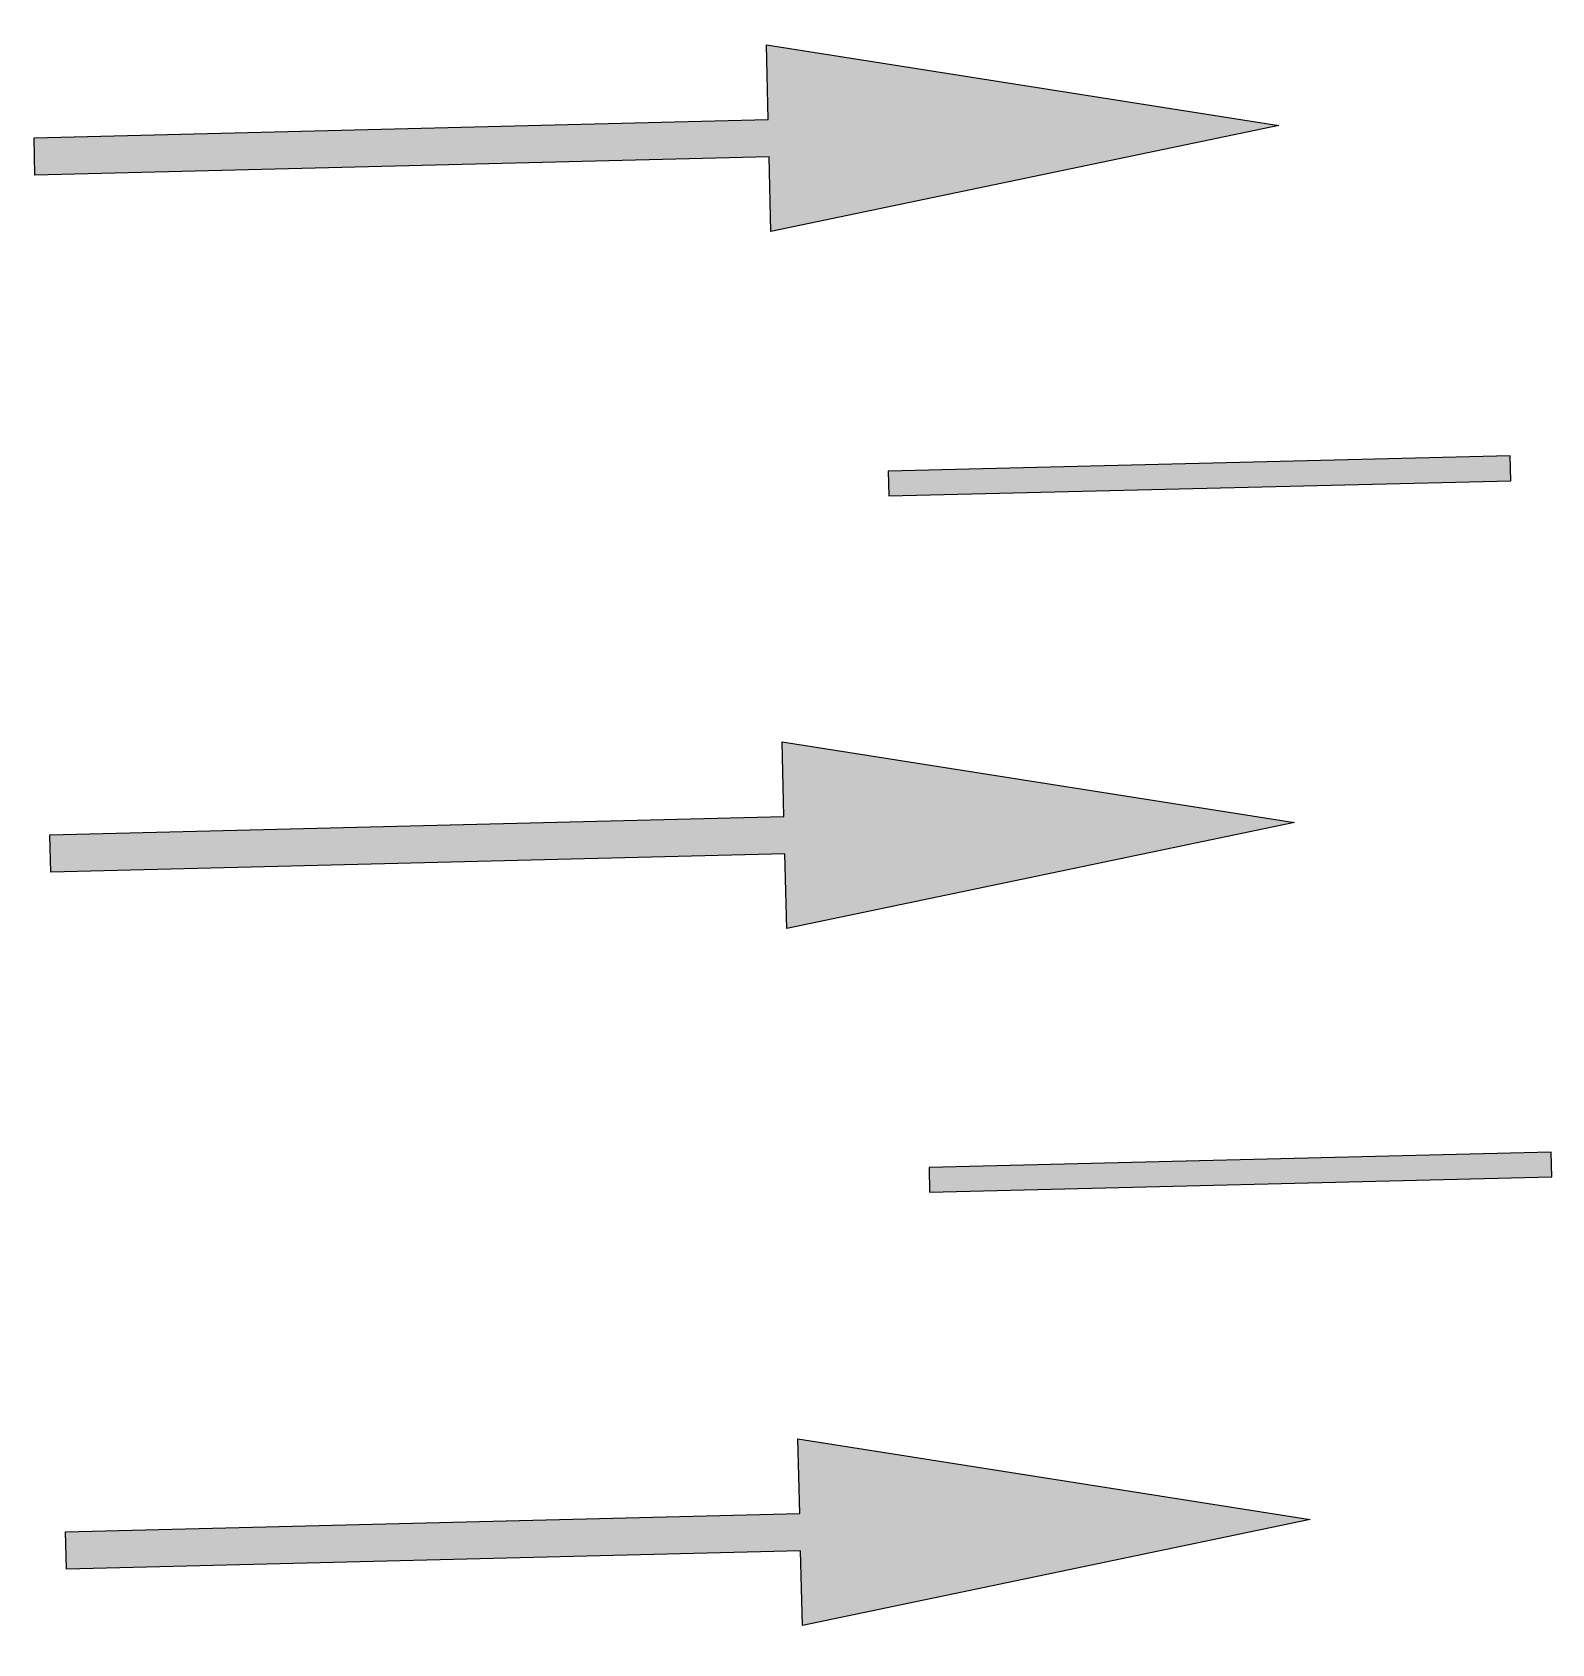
# Model space of a CAD drawing. Header units: metres. Extents: x 668617 to 675126, y 2286318 to 2293677.
# Drawn here: x 669730.1 to 669736.21, y 2287222.09 to 2287228.56 of the extents above; entities that cross this region are included whole.
import ezdxf

# ---------------------------------------------------------------- set-up
doc = ezdxf.new("R2010")
doc.units = ezdxf.units.M
doc.header["$MEASUREMENT"] = 0
doc.layers.add('DMTG-SH-FLECHA FRENTE', color=252, linetype='Continuous')
doc.layers.add('DMTG-SH-LINEA DISCONTINUA', color=252, linetype='Continuous')

# ---------------------------------------------------------------- blocks, each defined once
blk = doc.blocks.new('*U60')
blk.add_hatch(color=252).paths.add_polyline_path([(-2.0629, 9.7883), (-2.4379, 7.7383), (-2.1379, 7.7383), (-2.1379, 4.7883), (-1.9879, 4.7883), (-1.9879, 7.7383), (-1.6879, 7.7383)])
at = {"color": 252}
blk.add_lwpolyline([(-2.0629, 9.7883), (-2.4379, 7.7383), (-2.1379, 7.7383), (-2.1379, 4.7883), (-1.9879, 4.7883), (-1.9879, 7.7383), (-1.6879, 7.7383), (-2.0629, 9.7883)], dxfattribs=at)

msp = doc.modelspace()

# ---------------------------------------------------------------- hatches: boundary and pattern name
at = {"layer": 'DMTG-SH-LINEA DISCONTINUA'}
for points in [[(669736.03844, 2287226.86299), (669733.53919, 2287226.80152), (669733.54165, 2287226.70155), (669736.04089, 2287226.76302)], [(669736.20256, 2287224.06626), (669733.70331, 2287224.00478), (669733.70577, 2287223.90482), (669736.20501, 2287223.96629)]]:
    msp.add_hatch(color=256, dxfattribs=at).paths.add_polyline_path(points)

# ---------------------------------------------------------------- linework, layer by layer
for points in [[(669736.03844, 2287226.86299), (669733.53919, 2287226.80152), (669733.54165, 2287226.70155), (669736.04089, 2287226.76302)], [(669736.20256, 2287224.06626), (669733.70331, 2287224.00478), (669733.70577, 2287223.90482), (669736.20501, 2287223.96629)]]:
    msp.add_lwpolyline(points, close=True, dxfattribs=at)

# ---------------------------------------------------------------- block references
at = {"layer": 'DMTG-SH-FLECHA FRENTE', "xscale": -1, "rotation": 271.4254079347353}
for p in [(669725.27193, 2287230.00804), (669725.33518, 2287227.20874), (669725.39843, 2287224.40948)]:
    msp.add_blockref('*U60', p, dxfattribs=at)

doc.saveas('drawing.dxf')
